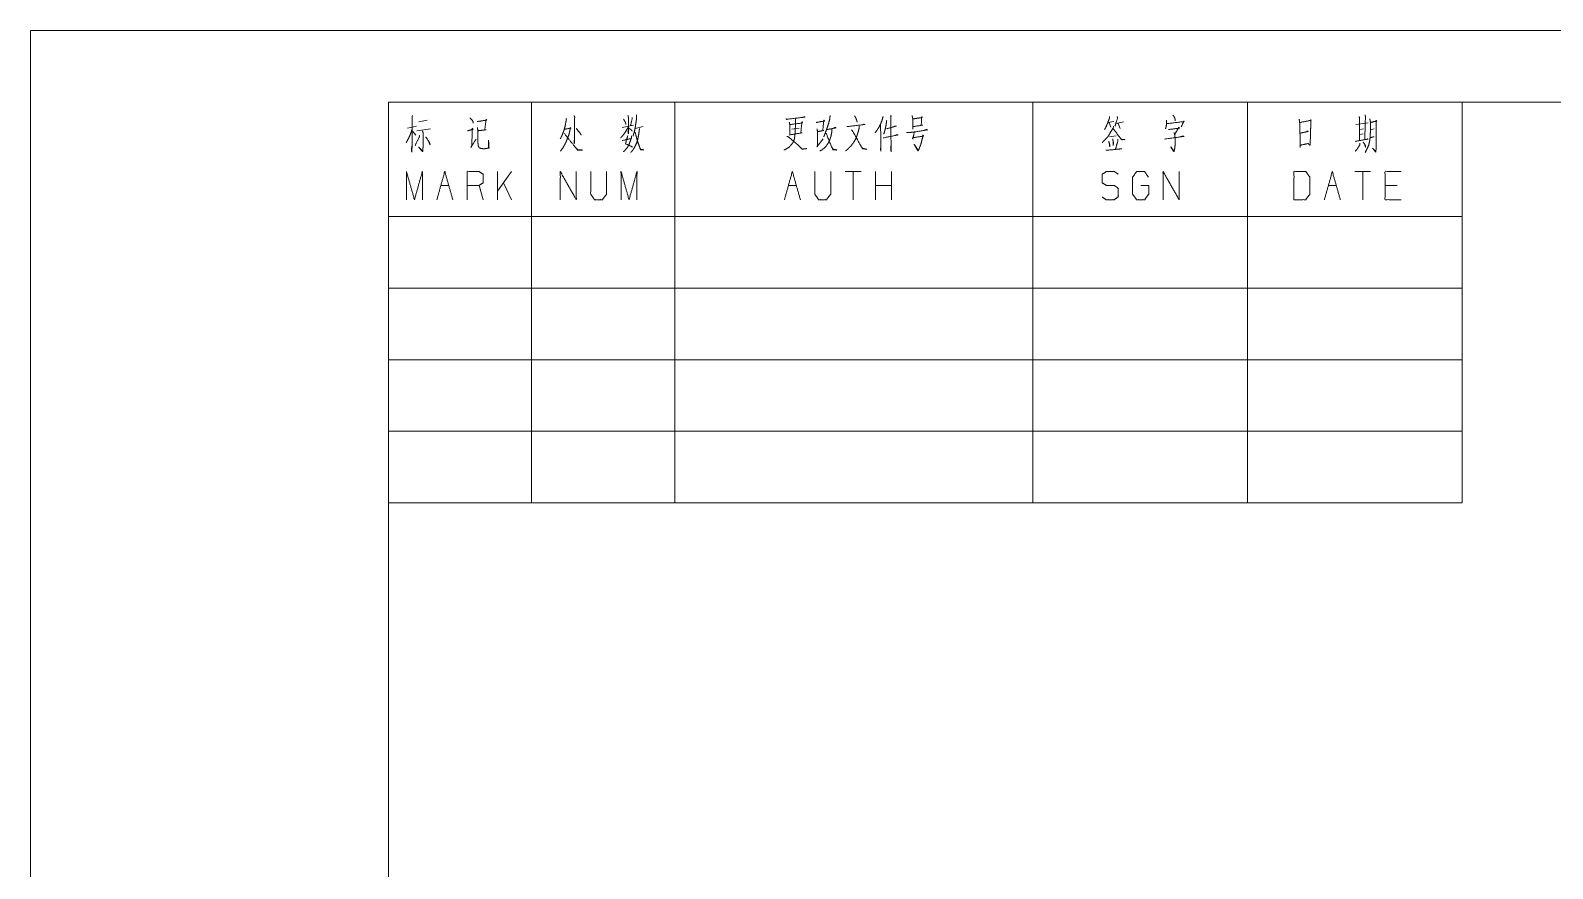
# Model space of a CAD drawing. Header units: millimetres. Extents: x 0 to 210, y 0 to 675.
# Drawn here: x 0 to 106.3, y 238.5 to 297 of the extents above; entities that cross this region are included whole.
import ezdxf

# ---------------------------------------------------------------- set-up
doc = ezdxf.new("R2010")
doc.units = ezdxf.units.MM
doc.layers.add('1', color=7, linetype='Continuous', true_color=0xffffff)

msp = doc.modelspace()

# ---------------------------------------------------------------- linework, layer by layer
at = {"layer": '1', "color": 132, "linetype": 'Continuous', "lineweight": 18}
for p, q in [((0, 297), (0, 0)), ((210, 297), (0, 297)), ((25, 292), (25, 264.00003)), ((25, 292), (100.00001, 292)), ((25, 292), (100.00001, 292)), ((25, 292), (100.00001, 292)), ((25, 292), (25, 5)), ((205, 292), (25, 292)), ((35, 292), (35, 264.00003)), ((45, 292), (45, 264.00003)), ((70, 292), (70, 264.00003)), ((85, 292), (85, 264.00003)), ((100.00001, 292), (100.00001, 264.00003)), ((25, 284.00003), (100.00001, 284.00003)), ((25, 279), (100.00001, 279)), ((25, 274), (100.00001, 274)), ((25, 269), (100.00001, 269)), ((25, 264.00003), (100.00001, 264.00003))]:
    msp.add_line(p, q, dxfattribs=at)
at = {"layer": '1', "color": 95, "linetype": 'Continuous', "lineweight": 18}
for p, q in [((26.33556, 290.17749), (26.96486, 290.3017)), ((27.12585, 290.61218), (27.71124, 290.73639)), ((41.33767, 290.21887), (42.12796, 290.38449)), ((42.24504, 290.1568), (42.78653, 290.28098)), ((75.248, 290.57077), (75.67242, 290.63287)), ((75.35045, 290.55008), (75.4529, 290.23956)), ((75.81876, 290.5087), (76.34562, 290.61218)), ((75.97975, 290.48798), (76.11147, 290.1568)), ((92.56449, 290.42587), (93.42796, 290.55008)), ((26.70143, 289.94977), (26.92096, 289.68069)), ((26.99413, 289.99118), (27.9454, 290.13608)), ((53.17248, 290.09467), (53.69934, 290.17749)), ((54.9135, 288.87338), (55.36718, 289.43228)), ((75.8334, 289.63928), (75.36509, 289.55649)), ((92.84255, 290.07397), (93.10599, 290.13608)), ((92.85719, 289.72208), (93.09135, 289.78418)), ((93.60357, 290.05328), (93.85236, 290.11539)), ((33.59286, 287.14493), (32.62695, 285.77875)), ((32.62695, 285.17844), (32.62695, 287.14493)), ((58.01556, 287.14493), (56.90331, 287.14493)), ((57.45943, 287.14493), (57.45943, 285.17844)), ((59.02483, 285.17844), (59.02483, 287.14493)), ((60.13708, 285.17844), (60.13708, 287.14493)), ((93.60357, 287.14493), (92.49132, 287.14493)), ((93.04745, 287.14493), (93.04745, 285.17844)), ((28.66197, 286.17203), (29.2181, 286.17203)), ((31.61768, 285.17844), (31.33962, 286.17203)), ((33.59286, 285.17844), (33.03673, 286.35834)), ((52.93833, 286.17203), (53.49445, 286.17203)), ((60.13708, 286.17203), (59.02483, 286.17203)), ((90.64787, 286.17203), (91.20399, 286.17203)), ((95.44704, 286.17203), (94.61285, 286.17203))]:
    msp.add_line(p, q, dxfattribs=at)
for points, knots in [([(26.67216, 291.06758), (26.65753, 288.89409), (26.62826, 288.50079), (26.61362, 288.70778), (26.64289, 288.93549)], [0, 0, 0.723303207, 0.854545875, 0.923600969, 1, 1]), ([(30.69569, 290.88127), (30.8713, 290.71568), (30.91521, 290.63287), (30.91521, 290.52938), (30.90057, 290.67428)], [0, 0, 0.413145991, 0.5735717, 0.750721475, 1, 1]), ([(31.19327, 290.63287), (31.86648, 290.73639), (31.82257, 290.79849), (31.73476, 290.05329), (31.82257, 290.05329), (31.25181, 289.99118)], [0, 0, 0.313957606, 0.349011584, 0.694882052, 0.735357009, 1, 1]), ([(37.43123, 290.83989), (37.4166, 290.71568), (37.34342, 290.30169), (37.25561, 290.01189), (37.18244, 289.80487), (37.09463, 289.59788), (37.00682, 289.43229)], [0, 0, 0.08449792, 0.36853027, 0.573114403, 0.72145699, 0.873368116, 1, 1]), ([(37.28488, 290.09467), (37.7532, 290.17748), (37.70929, 290.21888), (37.68002, 290.03258), (37.62149, 289.76349), (37.56294, 289.59788), (37.47513, 289.37019), (37.40196, 289.18389), (37.28488, 288.97689), (37.19707, 288.81128), (37.02145, 288.56288)], [0, 0, 0.202442552, 0.228130824, 0.308408139, 0.425631453, 0.500403067, 0.604280785, 0.68948302, 0.790713506, 0.870506391, 1, 1]), ([(37.97272, 291.04688), (38.01663, 290.94339), (38.00199, 290.83989), (37.98736, 289.12177), (37.97272, 289.22529), (38.00199, 289.45298)], [0, 0, 0.049542941, 0.095605574, 0.852766697, 0.898838349, 1, 1]), ([(41.74745, 290.23958), (41.61574, 290.01189), (41.48402, 289.80487), (41.35231, 289.63928), (41.22059, 289.49438)], [0, 0, 0.287220957, 0.555141707, 0.786181206, 1, 1]), ([(41.42548, 290.79849), (41.5572, 290.57078), (41.58647, 290.42588)], [0, 0, 0.64022118, 1, 1]), ([(41.73282, 291.06758), (41.76209, 290.92268), (41.76209, 289.78418), (41.73282, 289.92908), (41.76209, 290.05329)], [0, 0, 0.094654326, 0.823635607, 0.918289934, 1, 1]), ([(42.02551, 290.92268), (42.02551, 290.81918), (41.90843, 290.34307)], [0, 0, 0.174300691, 1, 1]), ([(42.33285, 291.10898), (42.33285, 290.98479), (42.31821, 290.75708), (42.27431, 290.46728), (42.2304, 290.15679), (42.17186, 289.90839), (42.09869, 289.68068), (42.08405, 289.61859)], [0, 0, 0.081852339, 0.232242772, 0.425429251, 0.632109721, 0.80031293, 0.957952513, 1, 1]), ([(53.43591, 290.83989), (53.42128, 290.17748), (53.40664, 289.84628), (53.39201, 289.65997), (53.37737, 289.55647), (53.36274, 289.43229), (53.31884, 289.30808), (53.27493, 289.20458), (53.14321, 289.01827), (52.99687, 288.85268), (52.79198, 288.72847), (52.68953, 288.66638), (52.64563, 288.64569)], [0, 0, 0.263783247, 0.395771354, 0.470171297, 0.511785725, 0.56156999, 0.614018659, 0.658777307, 0.749614122, 0.837596424, 0.932984846, 0.980676924, 1, 1]), ([(52.76271, 290.81918), (52.82125, 290.77777), (52.85052, 290.79849), (54.10912, 290.94339), (54.06521, 290.96408), (53.91887, 290.92268)], [0, 0, 0.045521635, 0.068286243, 0.872625559, 0.90343995, 1, 1]), ([(52.99687, 290.59149), (53.04077, 290.40519), (53.04077, 289.65997), (53.02613, 289.70138), (53.8896, 289.84628), (53.80179, 289.84628), (53.8896, 290.63287), (53.91887, 290.57078), (53.87496, 290.52938), (53.04077, 290.42588)], [0, 0, 0.051662614, 0.252803313, 0.264655989, 0.500971223, 0.524671592, 0.738300566, 0.756829058, 0.773117391, 1, 1]), ([(54.88423, 290.57078), (55.46962, 290.67428), (55.41108, 290.73639), (55.33791, 290.01189), (55.41108, 290.01189), (54.97204, 289.92908), (54.94277, 290.11539), (54.97204, 289.88768), (54.95741, 288.95618)], [0, 0, 0.181366157, 0.20740615, 0.429566916, 0.451891263, 0.588198918, 0.645735143, 0.71577725, 1, 1]), ([(55.85013, 291.04688), (55.82086, 290.79849), (55.73305, 290.46728), (55.61598, 290.11539), (55.52817, 289.88768), (55.46962, 289.72209), (55.41108, 289.57719)], [0, 0, 0.162456681, 0.385013759, 0.625896691, 0.784413435, 0.898493329, 1, 1]), ([(55.61598, 290.07398), (56.27455, 290.19819), (56.20137, 290.21888), (56.08429, 290.17748)], [0, 0, 0.769962344, 0.857327223, 1, 1]), ([(57.88385, 290.32238), (57.88385, 290.19819), (57.81067, 289.90839), (57.7375, 289.68068), (57.64969, 289.43229), (57.51797, 289.22529), (57.50334, 289.18389), (57.41553, 289.08039), (57.31309, 288.93549), (57.18137, 288.81128), (57.06429, 288.68709), (56.93258, 288.58357)], [0, 0, 0.060656391, 0.206644401, 0.323462665, 0.452142819, 0.571975504, 0.593423782, 0.659716164, 0.746389674, 0.834816283, 0.918177771, 1, 1]), ([(57.02039, 290.28098), (58.29362, 290.42588), (58.20581, 290.44659), (58.118, 290.40519)], [0, 0, 0.872477817, 0.933902919, 1, 1]), ([(57.56188, 291.02617), (57.66432, 290.83989), (57.70823, 290.71568), (57.7375, 290.59149)], [0, 0, 0.450481297, 0.729636664, 1, 1]), ([(59.55168, 290.98479), (59.47851, 290.71568), (59.37607, 290.46728), (59.25899, 290.23958), (59.14191, 290.05329), (58.99556, 289.84628)], [0, 0, 0.218360085, 0.428743587, 0.629221343, 0.801493809, 1, 1]), ([(59.37607, 290.40519), (59.3907, 289.16318), (59.3907, 288.56288), (59.37607, 288.68709), (59.3907, 288.91478)], [0, 0, 0.565717121, 0.839122748, 0.896085618, 1, 1]), ([(59.80048, 290.71568), (59.75658, 290.38448), (59.69804, 290.09467), (59.6395, 289.88768), (59.59559, 289.76349)], [0, 0, 0.342109699, 0.64485069, 0.865120029, 1, 1]), ([(59.80048, 290.13608), (60.47369, 290.32238), (60.40051, 290.32238), (60.28343, 290.26029)], [0, 0, 0.772508663, 0.853434615, 1, 1]), ([(60.07854, 291.06758), (60.12245, 290.98479), (60.09318, 291.02617), (60.10781, 288.54219), (60.09318, 288.72847), (60.10781, 289.03899)], [0, 0, 0.029975428, 0.046189513, 0.840788995, 0.900561571, 1, 1]), ([(61.57077, 291.06758), (61.6293, 290.81918), (61.6293, 290.09467), (61.6293, 290.28098), (62.33178, 290.38448), (62.2147, 290.38448), (62.24397, 290.90198), (62.2586, 290.98479), (62.28787, 290.92268), (62.18543, 290.90198), (61.6293, 290.81918)], [0, 0, 0.076614364, 0.294117295, 0.350047506, 0.563213521, 0.598361498, 0.753970799, 0.779215307, 0.799829429, 0.831204951, 1, 1]), ([(75.64315, 290.30169), (75.62851, 290.19819), (75.39436, 289.82558), (75.37972, 289.78418), (75.26264, 289.59788), (75.05775, 289.37019), (74.85286, 289.16318)], [0, 0, 0.074337369, 0.387308657, 0.41853898, 0.575026579, 0.792860273, 1, 1]), ([(75.36509, 290.98479), (75.35045, 290.83989), (75.23337, 290.52938), (75.13093, 290.28098), (75.01385, 290.07398)], [0, 0, 0.148006432, 0.485257394, 0.758321004, 1, 1]), ([(75.90658, 290.98479), (75.92121, 290.88127), (75.74559, 290.30169)], [0, 0, 0.147218271, 1, 1]), ([(79.3447, 290.73639), (79.3447, 290.50869), (79.33006, 290.34307), (79.3008, 290.21888), (79.27153, 290.11539)], [0, 0, 0.361949249, 0.626222841, 0.829034363, 1, 1]), ([(79.3447, 290.48797), (80.57404, 290.63287), (80.5594, 290.67428), (80.36914, 290.26029)], [0, 0, 0.712480511, 0.737756298, 1, 1]), ([(79.49105, 290.07398), (80.25207, 290.17748), (80.20816, 290.23958), (79.91546, 289.72209)], [0, 0, 0.533866129, 0.586728737, 1, 1]), ([(79.78375, 291.08829), (79.88619, 290.96408), (79.9301, 290.86058), (79.95936, 290.69499)], [0, 0, 0.364604143, 0.619195752, 1, 1]), ([(88.61415, 290.79849), (88.64342, 290.59149), (88.65805, 290.13608), (88.67269, 289.65997), (88.67269, 289.59788), (88.67269, 288.83199), (88.67269, 288.97689), (89.24344, 289.10108), (89.36053, 288.95618), (89.3898, 289.14248), (89.3898, 289.39088), (89.40444, 289.86699), (89.41907, 290.36378), (89.41907, 290.77777), (89.43371, 290.71568), (88.65805, 290.57078)], [0, 0, 0.037589496, 0.119518568, 0.205166242, 0.216331272, 0.354043227, 0.380097443, 0.485124818, 0.518622078, 0.552531782, 0.597195621, 0.682843295, 0.772209724, 0.846648217, 0.858119153, 1, 1]), ([(92.79865, 290.98479), (92.82792, 290.86058), (92.82792, 289.30808)], [0, 0, 0.07595398, 1, 1]), ([(93.20843, 291.10898), (93.2377, 290.98479), (93.1938, 289.37019)], [0, 0, 0.07321111, 1, 1]), ([(93.54503, 290.81918), (93.58894, 290.59149), (93.58894, 290.13608), (93.5743, 289.63928), (93.54503, 289.32879), (93.47186, 288.99758), (93.38405, 288.79059), (93.22307, 288.48008)], [0, 0, 0.096216873, 0.285186952, 0.491417756, 0.620825156, 0.76156971, 0.85486907, 1, 1]), ([(93.58894, 290.57078), (94.02799, 290.67428), (93.98408, 290.73639), (93.98408, 290.05329), (93.99871, 289.12177), (93.98408, 288.76988), (93.96944, 288.56288), (93.95481, 288.50079), (93.73528, 288.76988), (93.94017, 288.58357)], [0, 0, 0.133079771, 0.155522209, 0.35705059, 0.631901476, 0.735807575, 0.79702774, 0.815848756, 0.918301418, 1, 1]), ([(26.67216, 290.15679), (26.59899, 289.90839), (26.48191, 289.61859), (26.3502, 289.34948), (26.23312, 289.14248)], [0, 0, 0.233513918, 0.515368295, 0.785549891, 1, 1]), ([(27.18439, 289.65997), (27.16975, 289.57719), (26.86242, 288.95618)], [0, 0, 0.108202379, 1, 1]), ([(27.37464, 289.99118), (27.41854, 289.86699), (27.41854, 288.83199), (27.40391, 288.60428), (27.38927, 288.52148), (27.11121, 288.85268), (27.38927, 288.56288)], [0, 0, 0.056946597, 0.504403523, 0.603050552, 0.639404768, 0.826365912, 1, 1]), ([(27.6088, 289.57719), (27.87222, 289.16318), (27.91613, 288.99758), (27.81369, 289.26667)], [0, 0, 0.516562871, 0.696901351, 1, 1]), ([(30.5347, 289.99118), (30.91521, 290.09467), (30.85667, 290.15679), (30.8274, 288.95618), (30.76886, 288.83199), (31.1201, 289.41157)], [0, 0, 0.158008204, 0.192209524, 0.673432715, 0.72844605, 1, 1]), ([(31.22254, 290.21888), (31.25181, 289.90839), (31.25181, 289.20458), (31.26645, 288.97689), (31.29572, 288.87337), (31.33962, 288.81128), (31.41279, 288.76988), (31.52987, 288.74919), (31.66159, 288.72847), (32.02746, 288.79059), (31.99819, 289.32879), (31.99819, 288.79059)], [0, 0, 0.097092956, 0.316207948, 0.387238879, 0.420730265, 0.444405982, 0.470580752, 0.50759584, 0.549105363, 0.664641365, 0.832444505, 1, 1]), ([(37.28488, 289.80487), (38.22152, 288.62498), (38.55812, 288.64569), (38.54348, 288.64569), (38.23615, 288.66638), (38.07517, 288.81128)], [0, 0, 0.632182632, 0.773703511, 0.77984493, 0.909107775, 1, 1]), ([(38.10444, 290.15679), (38.13371, 290.13608), (38.39713, 289.80487), (38.47031, 289.68068)], [0, 0, 0.059447996, 0.761030814, 1, 1]), ([(41.33767, 289.30808), (41.96697, 289.45298), (41.98161, 289.63928), (41.98161, 289.55647), (41.90843, 289.30808), (41.80599, 289.03899), (41.70355, 288.83199), (41.58647, 288.70778), (41.48402, 288.58357), (41.41085, 288.52148)], [0, 0, 0.304470137, 0.392580088, 0.431621968, 0.553714099, 0.689468686, 0.798361787, 0.878840565, 0.954751936, 1, 1]), ([(41.71818, 289.65997), (41.5572, 289.08039), (41.65964, 289.03899), (41.77672, 288.99758), (41.8938, 288.93549), (42.04015, 288.85268)], [0, 0, 0.529100171, 0.626290313, 0.735523989, 0.852093232, 1, 1]), ([(41.76209, 290.19819), (41.9377, 290.07398), (42.02551, 289.97049)], [0, 0, 0.61312155, 1, 1]), ([(42.53774, 290.15679), (42.49383, 289.80487), (42.44992, 289.55647), (42.40602, 289.34948), (42.34748, 289.16318), (42.2304, 288.91478), (42.12796, 288.72847), (42.01088, 288.56288), (41.92307, 288.48008)], [0, 0, 0.194379826, 0.33263645, 0.448613779, 0.555648511, 0.706160368, 0.822692251, 0.933846514, 1, 1]), ([(42.21577, 289.88768), (42.24504, 289.84628), (42.39139, 289.26667), (42.49383, 288.99758), (42.59627, 288.70778), (42.62554, 288.64569), (42.84507, 288.66638), (42.62554, 288.68709), (42.55237, 288.81128)], [0, 0, 0.02672113, 0.341748577, 0.493483107, 0.655465278, 0.691641164, 0.807839508, 0.924038874, 1, 1]), ([(52.82125, 289.59788), (52.89442, 289.59788), (53.17248, 289.37019), (53.40664, 289.16318), (53.62617, 288.97689), (53.90423, 288.70778), (54.2262, 288.74919), (53.91887, 288.70778), (53.81642, 288.79059)], [0, 0, 0.033467274, 0.197838758, 0.340788438, 0.472468055, 0.649452334, 0.797920915, 0.939753278, 1, 1]), ([(55.98185, 290.11539), (55.98185, 289.99118), (55.92331, 289.65997), (55.86477, 289.47369), (55.80623, 289.30808), (55.73305, 289.16318), (55.64525, 289.01827), (55.5428, 288.87337), (55.30864, 288.66638), (55.13302, 288.58357)], [0, 0, 0.067235552, 0.249297966, 0.354996197, 0.450079129, 0.537948948, 0.62966279, 0.725721449, 0.894899437, 1, 1]), ([(55.5428, 289.80487), (55.58671, 289.78418), (56.04038, 288.66638), (56.31845, 288.64569), (56.05502, 288.70778), (55.98185, 288.83199)], [0, 0, 0.024908728, 0.644018072, 0.787117096, 0.926015957, 1, 1]), ([(57.34236, 290.05329), (57.4009, 290.01189), (58.10337, 288.74919), (58.42534, 288.68709), (58.118, 288.76988), (58.01556, 288.89409)], [0, 0, 0.030854404, 0.652646581, 0.793749816, 0.930716295, 1, 1]), ([(59.56632, 289.49438), (60.6054, 289.70138), (60.53222, 289.72209), (60.40051, 289.65997)], [0, 0, 0.826975734, 0.886334495, 1, 1]), ([(61.17562, 289.86699), (61.36587, 289.86699), (61.74638, 289.90839), (62.68302, 290.05329), (62.58057, 290.07398), (62.43422, 290.03258)], [0, 0, 0.107039894, 0.322386186, 0.85562639, 0.914427149, 1, 1]), ([(61.73175, 289.90839), (61.6293, 289.41157), (61.60004, 289.49438), (62.37568, 289.61859), (62.33178, 289.70138), (62.33178, 289.61859), (62.24397, 289.26667), (62.18543, 289.03899), (62.11226, 288.85268), (62.05372, 288.70778), (62.00981, 288.60428), (61.98054, 288.58357), (61.71711, 289.05968), (61.99518, 288.62498)], [0, 0, 0.136370382, 0.15998114, 0.37115706, 0.396348607, 0.41860407, 0.516111168, 0.579311316, 0.633120484, 0.675133268, 0.705356692, 0.714996082, 0.861274538, 1, 1]), ([(75.30655, 289.26667), (75.37972, 288.99758), (75.37972, 288.87337), (75.36509, 289.03899)], [0, 0, 0.489807076, 0.70797538, 1, 1]), ([(75.58461, 289.43229), (75.64315, 289.12177), (75.61388, 288.95618), (75.61388, 289.18389)], [0, 0, 0.443890683, 0.680118939, 1, 1]), ([(75.61388, 290.15679), (76.19927, 289.37019), (76.43344, 289.37019), (76.19927, 289.39088), (76.0822, 289.53578)], [0, 0, 0.599324379, 0.742450751, 0.886134805, 1, 1]), ([(75.95048, 289.41157), (75.95048, 289.26667), (75.77486, 288.68709)], [0, 0, 0.19307049, 1, 1]), ([(79.19835, 289.41157), (80.57404, 289.59788), (80.48622, 289.61859), (80.28133, 289.55647)], [0, 0, 0.820202129, 0.873507934, 1, 1]), ([(79.87156, 289.86699), (79.90083, 289.76349), (79.9301, 289.63928), (79.94473, 289.43229), (79.94473, 288.99758), (79.9301, 288.85268), (79.90083, 288.64569), (79.85692, 288.52148), (79.6374, 288.87337), (79.87156, 288.56288)], [0, 0, 0.049623454, 0.108499584, 0.204239322, 0.404797873, 0.471990831, 0.568442206, 0.629223363, 0.820578147, 1, 1]), ([(88.67269, 289.82558), (89.24344, 289.94977), (89.18491, 289.97049), (89.05319, 289.88768)], [0, 0, 0.728511966, 0.805958003, 1, 1]), ([(92.52059, 289.24598), (93.42795, 289.41157), (93.38405, 289.43229), (93.32551, 289.37019)], [0, 0, 0.873245654, 0.919205644, 1, 1]), ([(93.09135, 289.18389), (93.25234, 288.93549), (93.25234, 288.83199), (93.1938, 289.01827)], [0, 0, 0.49767944, 0.671693969, 1, 1]), ([(93.5743, 289.51509), (93.60357, 289.51509), (93.83773, 289.57719)], [0, 0, 0.107799153, 1, 1]), ([(75.11629, 288.62498), (76.22854, 288.72847), (76.15537, 288.72847), (75.99439, 288.70778)], [0, 0, 0.825897288, 0.879998413, 1, 1]), ([(92.85719, 289.12177), (92.84255, 289.01827), (92.72547, 288.81128), (92.62303, 288.66638), (92.52059, 288.56288)], [0, 0, 0.157084607, 0.514470402, 0.78115434, 1, 1]), ([(26.26239, 285.17843), (26.26239, 287.14494), (26.81851, 285.17843), (27.37464, 287.14494), (27.37464, 285.17843)], [0, 0, 0.245191999, 0.5, 0.754808001, 1, 1]), ([(30.50543, 285.17843), (30.50543, 287.14494), (31.33962, 287.14494), (31.61768, 286.95864), (31.61768, 286.35832), (31.33962, 286.17204), (30.50543, 286.17204)], [0, 0, 0.400952491, 0.571035204, 0.639278386, 0.76167645, 0.829917286, 1, 1]), ([(37.00682, 285.17843), (37.00682, 287.14494), (38.11907, 285.17843), (38.11907, 287.14494)], [0, 0, 0.317574479, 0.682425521, 1, 1]), ([(39.12834, 287.14494), (39.12834, 285.57173), (39.39177, 285.17843), (39.9479, 285.17843), (40.24059, 285.57173), (40.24059, 287.14494)], [0, 0, 0.33715227, 0.438598929, 0.557781009, 0.66284773, 1, 1]), ([(41.24986, 285.17843), (41.24986, 287.14494), (41.80599, 285.17843), (42.36212, 287.14494), (42.36212, 285.17843)], [0, 0, 0.245191999, 0.5, 0.754808001, 1, 1]), ([(54.78178, 287.14494), (54.78178, 285.57173), (55.04522, 285.17843), (55.60134, 285.17843), (55.89404, 285.57173), (55.89404, 287.14494)], [0, 0, 0.337152277, 0.438599247, 0.557781329, 0.662847723, 1, 1]), ([(74.85286, 285.36473), (75.13093, 285.17843), (75.70169, 285.17843), (75.97975, 285.38544), (75.97975, 285.96502), (75.70169, 286.17204), (75.14556, 286.17204), (74.85286, 286.35832), (74.85286, 286.95864), (75.14556, 287.14494), (75.70169, 287.14494), (75.97975, 286.95864)], [0, 0, 0.068035422, 0.184054237, 0.254520806, 0.372332703, 0.442799272, 0.555843272, 0.626367252, 0.748393469, 0.818919705, 0.931963706, 1, 1]), ([(77.54515, 286.17204), (78.10127, 286.17204), (78.10127, 285.57173), (77.82321, 285.17843), (77.25245, 285.17843), (76.97438, 285.57173), (76.97438, 286.75162), (77.26708, 287.14494), (77.80858, 287.14494), (78.08664, 286.75162)], [0, 0, 0.10329457, 0.21479669, 0.304260983, 0.410273807, 0.499738653, 0.718892035, 0.809956255, 0.910532572, 1, 1]), ([(79.11054, 285.17843), (79.11054, 287.14494), (80.2228, 285.17843), (80.2228, 287.14494)], [0, 0, 0.317574413, 0.682425587, 1, 1]), ([(88.24828, 285.17843), (89.06783, 285.17843), (89.36053, 285.57173), (89.36053, 286.75162), (89.06783, 287.14494), (88.24828, 287.14494), (88.24828, 285.17843)], [0, 0, 0.142133036, 0.227159272, 0.431787395, 0.516816508, 0.658949544, 1, 1]), ([(90.36979, 285.17843), (90.92593, 287.14494), (91.48205, 285.17843)], [0, 0, 0.500000344, 1, 1]), ([(95.7251, 285.17843), (94.61284, 285.17843), (94.61284, 287.14494), (95.7251, 287.14494)], [0, 0, 0.265389415, 0.734610585, 1, 1])]:
    msp.add_open_spline(points, degree=1, knots=knots, dxfattribs=at)
for points in [[(28.38391, 285.17843), (28.94004, 287.14494), (29.49616, 285.17843)], [(52.66027, 285.17843), (53.21639, 287.14494), (53.77252, 285.17843)]]:
    msp.add_open_spline(points, degree=1, dxfattribs=at)

doc.saveas('drawing.dxf')
